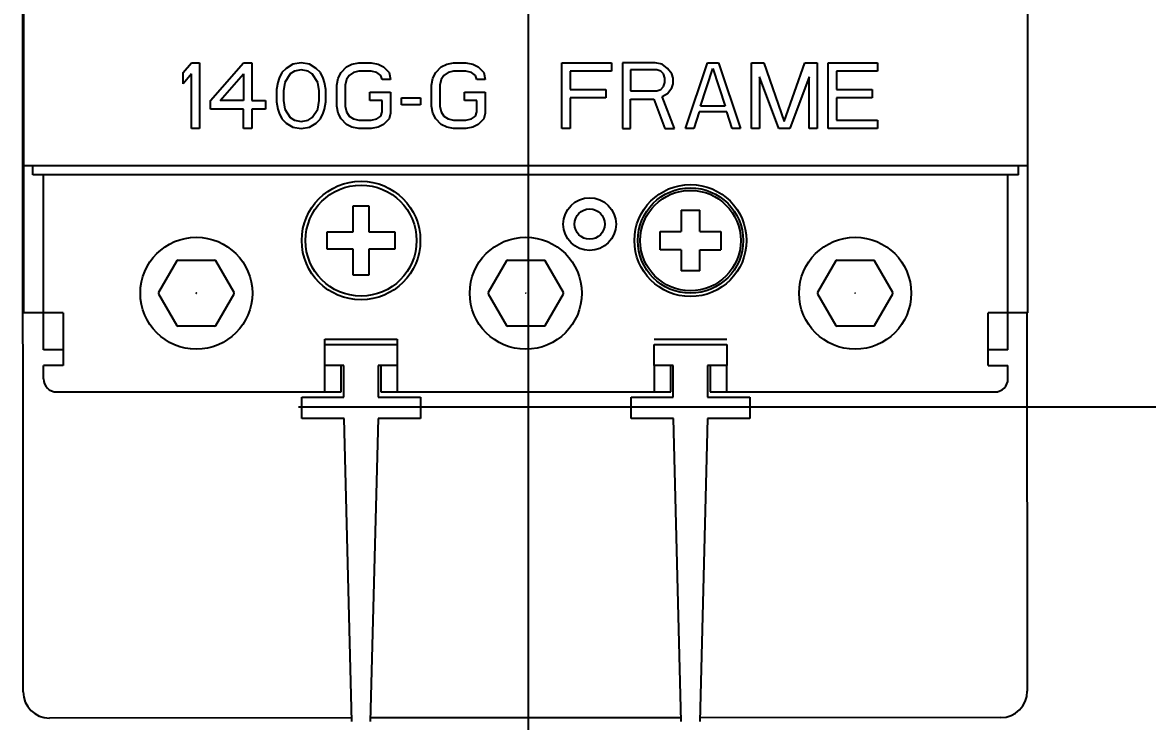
# Model space of a CAD drawing. Header units: inches. Extents: x -0.2 to 94.8, y -0.3 to 60.7.
# Drawn here: x 35.769 to 39.132, y 29.059 to 31.15 of the extents above; entities that cross this region are included whole.
import ezdxf

# ---------------------------------------------------------------- set-up
doc = ezdxf.new("R2010")
doc.units = ezdxf.units.IN
doc.header["$MEASUREMENT"] = 0
for name, color, linetype in [('DATUM_CURVE', 7, 'Continuous'), ('PB', 7, 'Continuous'), ('PSYMS', 2, 'Continuous')]:
    doc.layers.add(name, color=color, linetype=linetype)
doc.styles.get("Standard").update_dxf_attribs({"font": 'arial.ttf'})
doc.dimstyles.get("Standard").update_dxf_attribs({"dimtxt": 0.18, "dimasz": 0.18, "dimexe": 0.18, "dimexo": 0.0625, "dimgap": 0.09, "dimtad": 0, "dimtih": 1, "dimtoh": 1, "dimdec": 4, "dimzin": 0, "dimdsep": 46, "dimtxsty": 'Standard', "dimcen": 0.09, "dimadec": 0, "dimazin": 0, "dimtfac": 1, "dimtdec": 4, "dimtofl": 0, "dimtmove": 0, "dimatfit": 3, "dimfxl": 1, "dimtolj": 1, "dimtzin": 0, "dimarcsym": 0})

# ---------------------------------------------------------------- blocks, each defined once
blk = doc.blocks.new('*D177')
at = {"layer": 'Defpoints', "color": 0, "transparency": 16777216}
for p in [(36.5312, 30), (36.5312, 27), (42.5312, 27)]:
    blk.add_point(p, dxfattribs=at)
at = {"layer": 'PSYMS', "color": 0, "lineweight": -2, "transparency": 16777216}
for p, q in [((36.5938, 30), (42.7112, 30)), ((42.5312, 29.3), (42.5312, 28.8455)), ((42.5312, 27.7), (42.5312, 28.1545)), ((36.5938, 27), (42.7112, 27))]:
    blk.add_line(p, q, dxfattribs=at)
at = {"layer": 'PSYMS', "color": 0, "transparency": 16777216}
for points in [[(42.4146, 29.3), (42.6479, 29.3), (42.5312, 30)], [(42.4146, 27.7), (42.6479, 27.7), (42.5312, 27)]]:
    blk.add_solid(points, dxfattribs=at)
at = {"layer": 'PSYMS', "color": 0, "transparency": 16777216, "insert": (42.5312, 28.5), "char_height": 0.5, "attachment_point": 5}
blk.add_mtext('\\A1;3.0000', dxfattribs=at)

msp = doc.modelspace()

# ---------------------------------------------------------------- linework, layer by layer
at = {"color": 6, "linetype": 'Continuous'}
for p, q in [((35.773, 30.28115), (35.773, 34.9283)), ((38.77396, 30.28115), (38.77396, 34.9283)), ((35.773, 30.72223), (38.77396, 30.72223)), ((35.80057, 30.69466), (35.80057, 30.72223)), ((38.74639, 30.69466), (38.74639, 30.72223)), ((38.74639, 30.69466), (35.80057, 30.69466)), ((35.83207, 30.17087), (35.83207, 30.69466)), ((38.71488, 30.17087), (38.71488, 30.69466)), ((36.75658, 30.60015), (36.75658, 30.52236)), ((36.80581, 30.60015), (36.75658, 30.60015)), ((36.80581, 30.52236), (36.80581, 30.60015)), ((36.6788, 30.52236), (36.6788, 30.47314)), ((36.75658, 30.52236), (36.6788, 30.52236)), ((36.88359, 30.52236), (36.80581, 30.52236)), ((36.88359, 30.47314), (36.88359, 30.52236)), ((36.6788, 30.47314), (36.75658, 30.47314)), ((36.75658, 30.47314), (36.75658, 30.39536)), ((36.80581, 30.39536), (36.80581, 30.47314)), ((36.80581, 30.47314), (36.88359, 30.47314)), ((36.75658, 30.39536), (36.80581, 30.39536)), ((35.89115, 30.28115), (35.773, 30.28115)), ((35.89115, 30.28115), (35.89115, 30.12362)), ((38.65581, 30.12362), (38.65581, 30.28115)), ((38.77396, 30.28115), (38.65581, 30.28115)), ((36.67289, 30.18663), (36.67289, 30.20238)), ((36.67289, 30.20238), (36.8895, 30.20238)), ((36.8895, 30.20238), (36.8895, 30.18663)), ((37.65746, 30.20238), (37.87406, 30.20238)), ((35.89115, 30.17087), (35.83207, 30.17087)), ((38.71488, 30.17087), (38.65581, 30.17087)), ((35.83207, 30.08423), (35.83207, 30.12362)), ((35.89115, 30.12361), (35.83207, 30.12361)), ((36.67289, 30.04485), (36.67289, 30.12351)), ((36.72212, 30.04485), (36.72212, 30.12362)), ((36.84027, 30.12362), (36.84027, 30.04485)), ((36.8895, 30.12362), (36.8895, 30.04485)), ((37.65746, 30.12362), (37.65746, 30.04485)), ((37.70669, 30.04485), (37.70669, 30.12362)), ((37.82483, 30.12362), (37.82483, 30.04485)), ((37.87406, 30.04485), (37.87406, 30.12362)), ((38.65581, 30.12361), (38.71488, 30.12361)), ((38.71488, 30.08423), (38.71488, 30.12361)), ((35.87146, 30.04485), (36.72212, 30.04485)), ((36.84027, 30.04485), (37.70669, 30.04485)), ((37.82483, 30.04485), (38.6755, 30.04485))]:
    msp.add_line(p, q, dxfattribs=at)
at = {"color": 7, "linetype": 'Continuous'}
for p, q in [((35.77137, 29.1483), (35.76932, 32.61397)), ((35.77021, 31.10168), (35.773, 31.10168)), ((35.77022, 31.08986), (35.773, 31.08986)), ((35.773, 31.07805), (35.77023, 31.07805)), ((36.231, 30.43681), (36.17628, 30.34204)), ((36.2342, 30.43866), (36.34362, 30.43866)), ((36.40154, 30.34204), (36.34682, 30.43681)), ((37.21556, 30.43681), (37.16085, 30.34204)), ((37.21877, 30.43866), (37.32818, 30.43866)), ((37.38611, 30.34204), (37.33139, 30.43681)), ((38.20013, 30.43681), (38.14541, 30.34204)), ((38.20334, 30.43866), (38.31275, 30.43866)), ((38.37067, 30.34204), (38.31596, 30.43681)), ((36.17628, 30.33838), (36.231, 30.2436)), ((36.34682, 30.2436), (36.40154, 30.33838)), ((37.16085, 30.33838), (37.21556, 30.2436)), ((37.33139, 30.2436), (37.38611, 30.33838)), ((38.14541, 30.33838), (38.20013, 30.2436)), ((38.31596, 30.2436), (38.37067, 30.33838)), ((38.77165, 30.28114), (38.77232, 29.15007)), ((36.34362, 30.24175), (36.2342, 30.24175)), ((37.32818, 30.24175), (37.21877, 30.24175)), ((38.31275, 30.24175), (38.20334, 30.24175)), ((36.7532, 29.07011), (35.85018, 29.06958)), ((37.73776, 29.07069), (36.80918, 29.07015)), ((38.6936, 29.07126), (37.79377, 29.07073))]:
    msp.add_line(p, q, dxfattribs=at)
at = {"color": 6, "linetype": 'Continuous'}
for centre, radius in [((36.78119, 30.49775), 0.17722), ((36.78119, 30.49775), 0.16596), ((37.76576, 30.49775), 0.16738), ((37.46452, 30.54698), 0.07877), ((37.46452, 30.54698), 0.04529), ((36.28891, 30.34022), 0.16738), ((37.27348, 30.34022), 0.16738), ((38.25804, 30.34022), 0.16738)]:
    msp.add_circle(centre, radius, dxfattribs=at)
at = {"color": 7, "linetype": 'Continuous'}
for centre, radius in [((37.76576, 30.49775), 0.15753), ((36.28891, 30.34021), 0.000191), ((37.27348, 30.34021), 0.000191), ((38.25804, 30.34021), 0.000191)]:
    msp.add_circle(centre, radius, dxfattribs=at)
for centre, radius, start, end in [((36.28891, 30.34021), 0.11263, 119.05831, 120.94169), ((36.28891, 30.34021), 0.11263, 59.05831, 60.94169), ((37.27348, 30.34021), 0.11263, 119.05831, 120.94169), ((37.27348, 30.34021), 0.11263, 59.05831, 60.94169), ((38.25804, 30.34021), 0.11263, 119.05831, 120.94169), ((38.25804, 30.34021), 0.11263, 59.05831, 60.94169), ((36.28891, 30.34021), 0.11263, 179.06862, 180.93138), ((36.28891, 30.34021), 0.11263, 359.06862, 0.93138), ((37.27348, 30.34021), 0.11263, 179.06862, 180.93138), ((37.27348, 30.34021), 0.11263, 359.06862, 0.93138), ((38.25804, 30.34021), 0.11263, 179.06862, 180.93138), ((38.25804, 30.34021), 0.11263, 359.06862, 0.93138), ((36.28891, 30.34021), 0.11263, 239.05831, 240.94169), ((36.28891, 30.34021), 0.11263, 299.05831, 300.94169), ((37.27348, 30.34021), 0.11263, 239.05831, 240.94169), ((37.27348, 30.34021), 0.11263, 299.05831, 300.94169), ((38.25804, 30.34021), 0.11263, 239.05831, 240.94169), ((38.25804, 30.34021), 0.11263, 299.05831, 300.94169), ((35.85013, 29.14834), 0.07877, 180.03389, 270.03389), ((38.69356, 29.15003), 0.07877, 270.03389, 0.03389)]:
    msp.add_arc(centre, radius, start, end, dxfattribs=at)
at = {"color": 6, "linetype": 'Continuous'}
for centre, start, end in [((35.87146, 30.08423), 180, 270), ((38.6755, 30.08423), 270, 0)]:
    msp.add_arc(centre, 0.03938, start, end, dxfattribs=at)
at = {"layer": 'DATUM_CURVE', "color": 4, "linetype": 'Continuous'}
for p, q in [((36.24953, 31.00009), (36.27414, 31.02942)), ((36.27414, 31.02942), (36.29876, 31.02942)), ((36.29876, 31.02942), (36.29876, 30.8325)), ((36.33158, 30.9163), (36.43003, 31.02942)), ((36.43003, 31.02942), (36.45465, 31.02942)), ((36.45465, 31.02942), (36.45465, 30.9163)), ((36.55721, 31.01266), (36.5449, 31.00009)), ((36.57772, 31.02523), (36.55721, 31.01266)), ((36.58182, 31.00428), (36.56951, 30.9959)), ((36.60233, 31.02942), (36.57772, 31.02523)), ((36.60233, 31.00847), (36.58182, 31.00428)), ((36.62695, 31.02523), (36.60233, 31.02942)), ((36.62284, 31.00428), (36.60233, 31.00847)), ((36.63515, 30.9959), (36.62284, 31.00428)), ((36.64746, 31.01266), (36.62695, 31.02523)), ((36.65976, 31.00009), (36.64746, 31.01266)), ((36.7213, 31.00009), (36.73771, 31.01685)), ((36.73771, 31.01685), (36.75412, 31.02523)), ((36.75412, 31.02523), (36.77463, 31.02942)), ((36.77463, 31.00428), (36.75822, 31.00009)), ((36.77463, 31.02942), (36.81155, 31.02942)), ((36.81155, 31.00428), (36.77463, 31.00428)), ((36.81155, 31.02942), (36.83206, 31.02523)), ((36.82796, 31.00009), (36.81155, 31.00428)), ((36.83206, 31.02523), (36.84847, 31.01685)), ((36.84847, 31.01685), (36.86488, 31.00009)), ((37.00436, 31.00009), (37.02077, 31.01685)), ((37.02077, 31.01685), (37.03718, 31.02523)), ((37.03718, 31.02523), (37.05769, 31.02942)), ((37.05769, 31.00428), (37.04128, 31.00009)), ((37.05769, 31.02942), (37.09461, 31.02942)), ((37.09461, 31.00428), (37.05769, 31.00428)), ((37.09461, 31.02942), (37.11513, 31.02523)), ((37.11102, 31.00009), (37.09461, 31.00428)), ((37.11513, 31.02523), (37.13154, 31.01685)), ((37.13154, 31.01685), (37.14794, 31.00009)), ((37.38178, 30.8325), (37.38178, 31.02942)), ((37.38178, 31.02942), (37.52946, 31.02942)), ((37.40639, 31.00428), (37.40639, 30.94981)), ((37.52946, 31.00428), (37.40639, 31.00428)), ((37.52946, 31.02942), (37.52946, 31.00428)), ((37.56228, 31.02942), (37.56228, 30.8325)), ((37.66074, 31.02942), (37.56228, 31.02942)), ((37.5869, 31.00847), (37.5869, 30.94562)), ((37.66484, 31.00847), (37.5869, 31.00847)), ((37.68125, 31.02523), (37.66074, 31.02942)), ((37.67715, 31.00428), (37.66484, 31.00847)), ((37.68535, 30.9959), (37.67715, 31.00428)), ((37.69766, 31.01266), (37.68125, 31.02523)), ((37.70997, 30.9959), (37.69766, 31.01266)), ((37.75099, 30.8325), (37.81663, 31.02942)), ((37.79612, 30.89954), (37.83304, 31.01266)), ((37.81663, 31.02942), (37.84945, 31.02942)), ((37.83304, 31.01266), (37.86996, 30.89954)), ((37.84945, 31.02942), (37.91509, 30.8325)), ((37.9479, 30.8325), (37.9479, 31.02942)), ((37.9479, 31.02942), (37.98483, 31.02942)), ((37.98483, 31.02942), (38.04636, 30.85345)), ((38.04636, 30.85345), (38.1079, 31.02942)), ((38.1079, 31.02942), (38.14482, 31.02942)), ((38.14482, 31.02942), (38.14482, 30.8325)), ((38.17764, 30.8325), (38.17764, 31.02942)), ((38.17764, 31.02942), (38.32532, 31.02942)), ((38.20225, 31.00428), (38.20225, 30.94981)), ((38.32532, 31.00428), (38.20225, 31.00428)), ((38.32532, 31.02942), (38.32532, 31.00428)), ((36.24953, 30.96657), (36.24953, 31.00009)), ((36.27414, 30.9959), (36.24953, 30.96657)), ((36.27414, 30.8325), (36.27414, 30.9959)), ((36.36029, 30.9163), (36.43003, 30.9959)), ((36.43003, 30.9959), (36.43003, 30.9163)), ((36.53259, 30.97076), (36.52849, 30.94981)), ((36.53669, 30.98333), (36.53259, 30.97076)), ((36.5449, 31.00009), (36.53669, 30.98333)), ((36.5531, 30.97076), (36.549, 30.94562)), ((36.56951, 30.9959), (36.5531, 30.97076)), ((36.65156, 30.97076), (36.63515, 30.9959)), ((36.65566, 30.94562), (36.65156, 30.97076)), ((36.66797, 30.98333), (36.65976, 31.00009)), ((36.67207, 30.97076), (36.66797, 30.98333)), ((36.67617, 30.94981), (36.67207, 30.97076)), ((36.70899, 30.96238), (36.7131, 30.98333)), ((36.7131, 30.98333), (36.7213, 31.00009)), ((36.73771, 30.97914), (36.73361, 30.96238)), ((36.74591, 30.99171), (36.73771, 30.97914)), ((36.75822, 31.00009), (36.74591, 30.99171)), ((36.84027, 30.99171), (36.82796, 31.00009)), ((36.84437, 30.97914), (36.84027, 30.99171)), ((36.86898, 30.97914), (36.84437, 30.97914)), ((36.86488, 31.00009), (36.86898, 30.97914)), ((36.99206, 30.96238), (36.99616, 30.98333)), ((36.99616, 30.98333), (37.00436, 31.00009)), ((37.02077, 30.97914), (37.01667, 30.96238)), ((37.02898, 30.99171), (37.02077, 30.97914)), ((37.04128, 31.00009), (37.02898, 30.99171)), ((37.12333, 30.99171), (37.11102, 31.00009)), ((37.12743, 30.97914), (37.12333, 30.99171)), ((37.15205, 30.97914), (37.12743, 30.97914)), ((37.14794, 31.00009), (37.15205, 30.97914)), ((37.68946, 30.98333), (37.68535, 30.9959)), ((37.68535, 30.95819), (37.68946, 30.97076)), ((37.68946, 30.97076), (37.68946, 30.98333)), ((37.71407, 30.98333), (37.70997, 30.9959)), ((37.71407, 30.96657), (37.71407, 30.98333)), ((37.97252, 30.98752), (37.97252, 30.8325)), ((38.02995, 30.8325), (37.97252, 30.98752)), ((38.1202, 30.98752), (38.06277, 30.8325)), ((38.1202, 30.8325), (38.1202, 30.98752)), ((36.52849, 30.94981), (36.52849, 30.91211)), ((36.549, 30.94562), (36.549, 30.9163)), ((36.65566, 30.9163), (36.65566, 30.94562)), ((36.67617, 30.91211), (36.67617, 30.94981)), ((36.70899, 30.89954), (36.70899, 30.96238)), ((36.73361, 30.96238), (36.73361, 30.89954)), ((36.80745, 30.9163), (36.80745, 30.94143)), ((36.80745, 30.94143), (36.86898, 30.94143)), ((36.86898, 30.94143), (36.86898, 30.87859)), ((36.99206, 30.89954), (36.99206, 30.96238)), ((37.01667, 30.96238), (37.01667, 30.89954)), ((37.09051, 30.9163), (37.09051, 30.94143)), ((37.09051, 30.94143), (37.15205, 30.94143)), ((37.15205, 30.94143), (37.15205, 30.87859)), ((37.40639, 30.94981), (37.51305, 30.94981)), ((37.51305, 30.94981), (37.51305, 30.92467)), ((37.5869, 30.94562), (37.66484, 30.94562)), ((37.66484, 30.94562), (37.67715, 30.94981)), ((37.67715, 30.94981), (37.68535, 30.95819)), ((37.68125, 30.92886), (37.69766, 30.93724)), ((37.69766, 30.93724), (37.70997, 30.954)), ((37.70997, 30.954), (37.71407, 30.96657)), ((38.20225, 30.94981), (38.30891, 30.94981)), ((38.30891, 30.94981), (38.30891, 30.92467)), ((36.33158, 30.89116), (36.33158, 30.9163)), ((36.43003, 30.9163), (36.36029, 30.9163)), ((36.45465, 30.9163), (36.49567, 30.9163)), ((36.49567, 30.9163), (36.49567, 30.89116)), ((36.52849, 30.91211), (36.53259, 30.89116)), ((36.549, 30.9163), (36.5531, 30.89116)), ((36.65156, 30.89116), (36.65566, 30.9163)), ((36.67207, 30.89116), (36.67617, 30.91211)), ((36.84437, 30.9163), (36.80745, 30.9163)), ((36.84437, 30.88278), (36.84437, 30.9163)), ((36.9018, 30.90373), (36.9018, 30.92467)), ((36.9018, 30.92467), (36.95924, 30.92467)), ((36.95924, 30.90373), (36.9018, 30.90373)), ((36.95924, 30.92467), (36.95924, 30.90373)), ((37.12743, 30.9163), (37.09051, 30.9163)), ((37.12743, 30.88278), (37.12743, 30.9163)), ((37.40639, 30.92467), (37.40639, 30.8325)), ((37.51305, 30.92467), (37.40639, 30.92467)), ((37.5869, 30.8325), (37.5869, 30.92048)), ((37.5869, 30.92048), (37.65664, 30.92048)), ((37.65664, 30.92048), (37.68946, 30.8325)), ((37.71817, 30.8325), (37.68125, 30.92886)), ((38.20225, 30.92467), (38.20225, 30.85764)), ((38.30891, 30.92467), (38.20225, 30.92467)), ((36.43003, 30.89116), (36.33158, 30.89116)), ((36.43003, 30.8325), (36.43003, 30.89116)), ((36.45465, 30.89116), (36.45465, 30.8325)), ((36.49567, 30.89116), (36.45465, 30.89116)), ((36.53259, 30.89116), (36.53669, 30.87859)), ((36.53669, 30.87859), (36.5449, 30.86183)), ((36.5531, 30.89116), (36.56951, 30.86602)), ((36.63515, 30.86602), (36.65156, 30.89116)), ((36.65976, 30.86183), (36.66797, 30.87859)), ((36.66797, 30.87859), (36.67207, 30.89116)), ((36.7131, 30.87859), (36.70899, 30.89954)), ((36.7213, 30.86183), (36.7131, 30.87859)), ((36.73361, 30.89954), (36.73771, 30.88278)), ((36.73771, 30.88278), (36.74591, 30.87021)), ((36.74591, 30.87021), (36.75822, 30.86183)), ((36.82796, 30.86183), (36.84027, 30.87021)), ((36.84027, 30.87021), (36.84437, 30.88278)), ((36.86898, 30.87859), (36.86488, 30.86183)), ((36.99616, 30.87859), (36.99206, 30.89954)), ((37.00436, 30.86183), (36.99616, 30.87859)), ((37.01667, 30.89954), (37.02077, 30.88278)), ((37.02077, 30.88278), (37.02898, 30.87021)), ((37.02898, 30.87021), (37.04128, 30.86183)), ((37.11102, 30.86183), (37.12333, 30.87021)), ((37.12333, 30.87021), (37.12743, 30.88278)), ((37.15205, 30.87859), (37.14794, 30.86183)), ((37.79202, 30.88278), (37.77561, 30.8325)), ((37.87406, 30.88278), (37.79202, 30.88278)), ((37.86996, 30.89954), (37.79612, 30.89954)), ((37.89047, 30.8325), (37.87406, 30.88278)), ((36.5449, 30.86183), (36.55721, 30.84926)), ((36.55721, 30.84926), (36.57772, 30.83669)), ((36.56951, 30.86602), (36.58182, 30.85764)), ((36.57772, 30.83669), (36.60233, 30.8325)), ((36.58182, 30.85764), (36.60233, 30.85345)), ((36.60233, 30.85345), (36.62284, 30.85764)), ((36.60233, 30.8325), (36.62695, 30.83669)), ((36.62284, 30.85764), (36.63515, 30.86602)), ((36.62695, 30.83669), (36.64746, 30.84926)), ((36.64746, 30.84926), (36.65976, 30.86183)), ((36.73771, 30.84507), (36.7213, 30.86183)), ((36.75412, 30.83669), (36.73771, 30.84507)), ((36.77463, 30.8325), (36.75412, 30.83669)), ((36.75822, 30.86183), (36.77463, 30.85764)), ((36.77463, 30.85764), (36.81155, 30.85764)), ((36.81155, 30.85764), (36.82796, 30.86183)), ((36.83206, 30.83669), (36.81155, 30.8325)), ((36.84847, 30.84507), (36.83206, 30.83669)), ((36.86488, 30.86183), (36.84847, 30.84507)), ((37.02077, 30.84507), (37.00436, 30.86183)), ((37.03718, 30.83669), (37.02077, 30.84507)), ((37.05769, 30.8325), (37.03718, 30.83669)), ((37.04128, 30.86183), (37.05769, 30.85764)), ((37.05769, 30.85764), (37.09461, 30.85764)), ((37.09461, 30.85764), (37.11102, 30.86183)), ((37.11513, 30.83669), (37.09461, 30.8325)), ((37.13154, 30.84507), (37.11513, 30.83669)), ((37.14794, 30.86183), (37.13154, 30.84507)), ((38.20225, 30.85764), (38.32532, 30.85764)), ((38.32532, 30.85764), (38.32532, 30.8325)), ((36.29876, 30.8325), (36.27414, 30.8325)), ((36.45465, 30.8325), (36.43003, 30.8325)), ((36.81155, 30.8325), (36.77463, 30.8325)), ((37.09461, 30.8325), (37.05769, 30.8325)), ((37.40639, 30.8325), (37.38178, 30.8325)), ((37.56228, 30.8325), (37.5869, 30.8325)), ((37.68946, 30.8325), (37.71817, 30.8325)), ((37.77561, 30.8325), (37.75099, 30.8325)), ((37.91509, 30.8325), (37.89047, 30.8325)), ((37.97252, 30.8325), (37.9479, 30.8325)), ((38.06277, 30.8325), (38.02995, 30.8325)), ((38.14482, 30.8325), (38.1202, 30.8325)), ((38.32532, 30.8325), (38.17764, 30.8325))]:
    msp.add_line(p, q, dxfattribs=at)
at = {"layer": 'PB', "color": 7, "linetype": 'Continuous'}
for p, q in [((37.73819, 30.58833), (37.73819, 30.52532)), ((37.73819, 30.58833), (37.79333, 30.58833)), ((37.79333, 30.52532), (37.79333, 30.58833)), ((37.67518, 30.47018), (37.67518, 30.52532)), ((37.67518, 30.52532), (37.73819, 30.52532)), ((37.79333, 30.52532), (37.85634, 30.52532)), ((37.85634, 30.52532), (37.85634, 30.47018)), ((37.73819, 30.47018), (37.67518, 30.47018)), ((37.73819, 30.47018), (37.73819, 30.40717)), ((37.79333, 30.40717), (37.79333, 30.47018)), ((37.79333, 30.47018), (37.85634, 30.47018)), ((37.79333, 30.40717), (37.73819, 30.40717)), ((36.67289, 30.12362), (36.67289, 30.18663)), ((36.67289, 30.18663), (36.8895, 30.18663)), ((36.8895, 30.18663), (36.8895, 30.12362)), ((37.65746, 30.12362), (37.65746, 30.18663)), ((37.65746, 30.18663), (37.87406, 30.18663)), ((37.87406, 30.18663), (37.87406, 30.12362)), ((36.73, 30.12362), (36.67289, 30.12362)), ((36.73, 30.0291), (36.73, 30.12362)), ((36.83239, 30.12362), (36.83239, 30.0291)), ((36.8895, 30.12362), (36.83239, 30.12362)), ((37.71456, 30.12362), (37.65746, 30.12362)), ((37.71456, 30.0291), (37.71456, 30.12362)), ((37.81696, 30.12362), (37.81696, 30.0291)), ((37.87406, 30.12362), (37.81696, 30.12362)), ((36.60397, 29.96609), (36.60397, 30.0291)), ((36.60397, 30.0291), (36.73, 30.0291)), ((36.83239, 30.0291), (36.95842, 30.0291)), ((36.95842, 30.0291), (36.95842, 29.96609)), ((37.58854, 29.96609), (37.58854, 30.0291)), ((37.58854, 30.0291), (37.71456, 30.0291)), ((37.81696, 30.0291), (37.94298, 30.0291)), ((37.94298, 30.0291), (37.94298, 29.96609)), ((36.73027, 29.96609), (36.60397, 29.96609)), ((36.75348, 29.05944), (36.73027, 29.96609)), ((36.83212, 29.96609), (36.80891, 29.05944)), ((36.95842, 29.96609), (36.83212, 29.96609)), ((37.71483, 29.96609), (37.58854, 29.96609)), ((37.73804, 29.05944), (37.71483, 29.96609)), ((37.81669, 29.96609), (37.79348, 29.05944)), ((37.94298, 29.96609), (37.81669, 29.96609))]:
    msp.add_line(p, q, dxfattribs=at)
for radius in [0.15753, 0.15018]:
    msp.add_circle((37.76576, 30.49775), radius, dxfattribs=at)
at = {"layer": 'PSYMS'}
msp.add_line((37.28125, 23), (37.28125, 40.02375), dxfattribs=at)

# ---------------------------------------------------------------- dimensions: what is measured, and where the dimension line sits
dim = msp.add_linear_dim(base=(42.53125, 27), p1=(36.53125, 30), p2=(36.53125, 27), angle=90, dimstyle='Standard', override={"dimtxt": 0.5, "dimasz": 0.7}, dxfattribs=at)
dim.commit()
dim.dimension.update_dxf_attribs({"geometry": '*D177', "text_midpoint": (42.53125, 28.5), "dimtype": 160})

doc.saveas('drawing.dxf')
